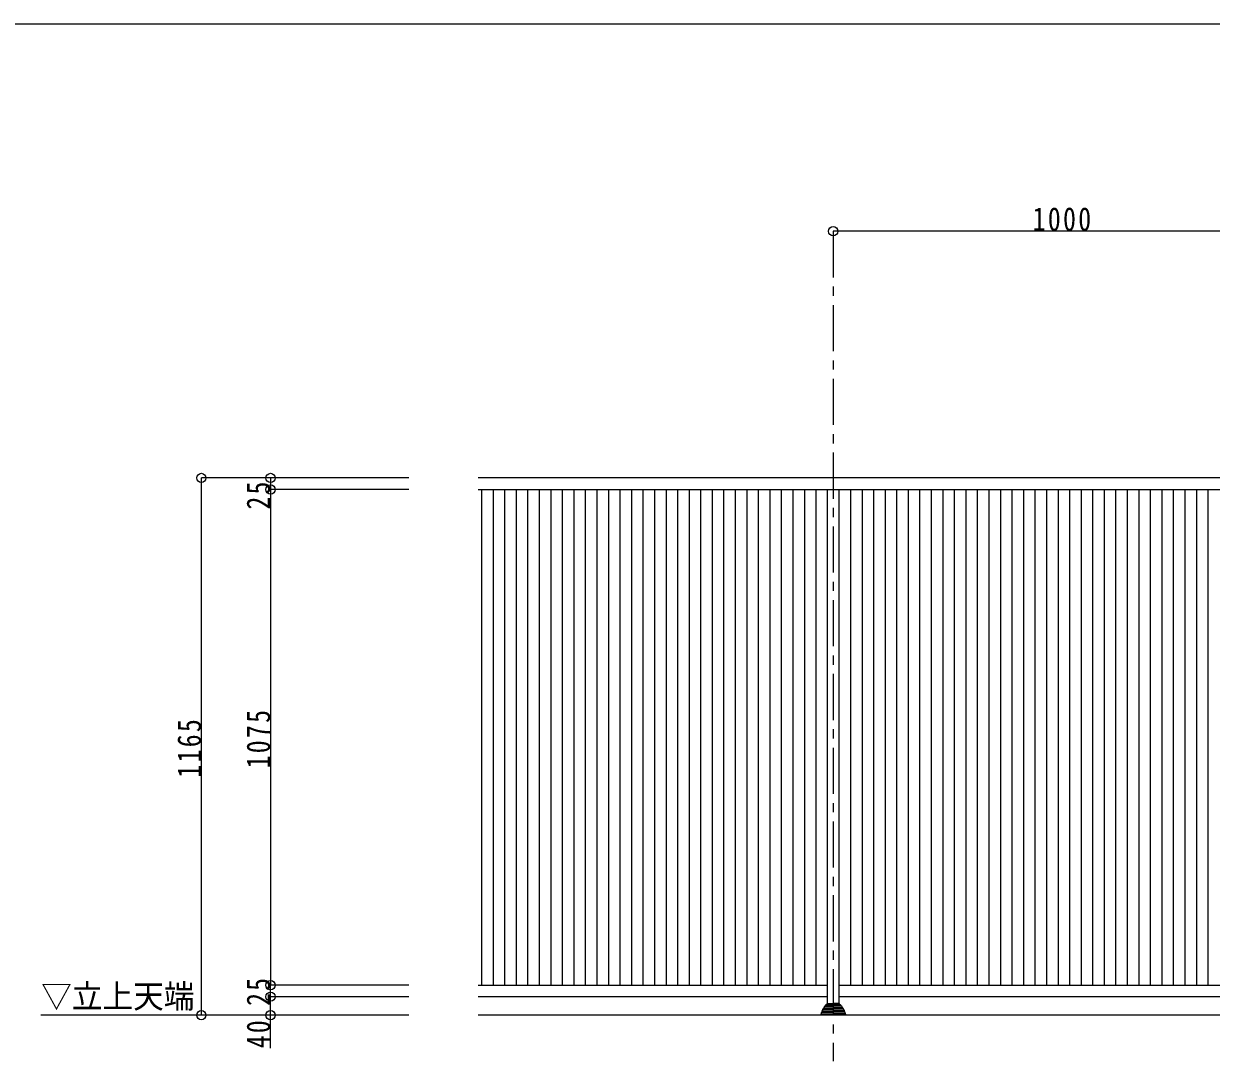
# Model space of a CAD drawing. Units: millimetres, scale not verified, with parts at other scales. Extents: x -1050 to 1050, y -742 to 742.
# Drawn here: x -336 to 307, y 120 to 682 of the extents above; entities that cross this region are included whole.
import ezdxf
from ezdxf.enums import TextEntityAlignment as Align

# ---------------------------------------------------------------- set-up
doc = ezdxf.new("R2010")
doc.units = ezdxf.units.MM
doc.header["$LTSCALE"] = 5
doc.linetypes.add('CHAIN1', pattern=[8, 5, -1, 1, -1])
doc.layers.add('1-5_図枠1_1', color=7, linetype='Continuous')
doc.layers.add('1-6_姿図', color=7, linetype='Continuous')
doc.styles.add('ＭＳ ゴシック', font='')
doc.styles.get('ＭＳ ゴシック').set_extended_font_data('MS Gothic')

# ---------------------------------------------------------------- blocks, each defined once
blk = doc.blocks.new('dimension_origin')
at = {"color": 0, "linetype": 'Continuous', "lineweight": -2}
blk.add_circle((0, 0), 1.25, dxfattribs=at)

msp = doc.modelspace()

# ---------------------------------------------------------------- linework, layer by layer
at = {"layer": '1-5_図枠1_1'}
msp.add_line((-990, 682.5), (703.535, 682.5), dxfattribs=at)
at = {"layer": '1-6_姿図', "linetype": 'CHAIN1'}
msp.add_line((102.5, 570), (102.5, 120), dxfattribs=at)
at = {"layer": '1-6_姿図'}
for p, q in [((352.5, 570), (102.5, 570)), ((-127.5, 436.25), (-240, 436.25)), ((-240, 145), (-240, 436.25)), ((-202.5, 436.25), (-202.5, 419.117)), ((872.5, 436.25), (-90, 436.25)), ((-127.5, 430), (-202.5, 430)), ((-202.5, 430), (-202.5, 161.25)), ((-90, 430), (872.5, 430)), ((-88.125, 430), (-88.125, 161.25)), ((-81.875, 430), (-81.875, 161.25)), ((-75.625, 430), (-75.625, 161.25)), ((-69.375, 430), (-69.375, 161.25)), ((-63.125, 430), (-63.125, 161.25)), ((-56.875, 430), (-56.875, 161.25)), ((-50.625, 430), (-50.625, 161.25)), ((-44.375, 430), (-44.375, 161.25)), ((-38.125, 430), (-38.125, 161.25)), ((-31.875, 430), (-31.875, 161.25)), ((-25.625, 430), (-25.625, 161.25)), ((-19.375, 430), (-19.375, 161.25)), ((-13.125, 430), (-13.125, 161.25)), ((-6.875, 430), (-6.875, 161.25)), ((-0.625, 430), (-0.625, 161.25)), ((5.625, 430), (5.625, 161.25)), ((11.875, 430), (11.875, 161.25)), ((18.125, 430), (18.125, 161.25)), ((24.375, 430), (24.375, 161.25)), ((30.625, 430), (30.625, 161.25)), ((36.875, 430), (36.875, 161.25)), ((43.125, 430), (43.125, 161.25)), ((49.375, 430), (49.375, 161.25)), ((55.625, 430), (55.625, 161.25)), ((61.875, 430), (61.875, 161.25)), ((68.125, 430), (68.125, 161.25)), ((74.375, 430), (74.375, 161.25)), ((80.625, 430), (80.625, 161.25)), ((86.875, 430), (86.875, 161.25)), ((93.125, 430), (93.125, 161.25)), ((99.375, 151.25), (99.375, 430)), ((105.625, 430), (105.625, 151.25)), ((111.875, 430), (111.875, 161.25)), ((118.125, 430), (118.125, 161.25)), ((124.375, 430), (124.375, 161.25)), ((130.625, 430), (130.625, 161.25)), ((136.875, 430), (136.875, 161.25)), ((143.125, 430), (143.125, 161.25)), ((149.375, 430), (149.375, 161.25)), ((155.625, 430), (155.625, 161.25)), ((161.875, 430), (161.875, 161.25)), ((168.125, 430), (168.125, 161.25)), ((174.375, 430), (174.375, 161.25)), ((180.625, 430), (180.625, 161.25)), ((186.875, 430), (186.875, 161.25)), ((193.125, 430), (193.125, 161.25)), ((199.375, 430), (199.375, 161.25)), ((205.625, 430), (205.625, 161.25)), ((211.875, 430), (211.875, 161.25)), ((218.125, 430), (218.125, 161.25)), ((224.375, 430), (224.375, 161.25)), ((230.625, 430), (230.625, 161.25)), ((236.875, 430), (236.875, 161.25)), ((243.125, 430), (243.125, 161.25)), ((249.375, 430), (249.375, 161.25)), ((255.625, 430), (255.625, 161.25)), ((261.875, 430), (261.875, 161.25)), ((268.125, 430), (268.125, 161.25)), ((274.375, 430), (274.375, 161.25)), ((280.625, 430), (280.625, 161.25)), ((286.875, 430), (286.875, 161.25)), ((293.125, 430), (293.125, 161.25)), ((299.375, 430), (299.375, 161.25)), ((305.625, 430), (305.625, 161.25)), ((-127.5, 161.25), (-202.5, 161.25)), ((-202.5, 155), (-202.5, 161.25)), ((-90, 161.25), (99.375, 161.25)), ((105.625, 161.25), (349.375, 161.25)), ((-127.5, 155), (-202.5, 155)), ((-202.5, 127.049), (-202.5, 155)), ((99.375, 155), (-90, 155)), ((349.375, 155), (105.625, 155)), ((97.033, 148.524), (97.033, 148.2)), ((97.033, 148.2), (102.5, 148.2)), ((97.485, 149.001), (102.5, 149.001)), ((97.549, 149.302), (97.549, 149.001)), ((98.007, 149.8), (102.5, 149.8)), ((98.198, 150.1), (98.198, 149.8)), ((98.652, 150.6), (102.5, 150.6)), ((98.875, 150.75), (98.875, 150.6)), ((99.375, 151.25), (102.5, 151.25)), ((105.625, 151.25), (102.5, 151.25)), ((106.348, 150.6), (102.5, 150.6)), ((106.993, 149.8), (102.5, 149.8)), ((107.515, 149.001), (102.5, 149.001)), ((107.967, 148.2), (102.5, 148.2)), ((106.125, 150.75), (106.125, 150.6)), ((106.802, 150.1), (106.802, 149.8)), ((107.451, 149.302), (107.451, 149.001)), ((107.967, 148.524), (107.967, 148.2)), ((-127.5, 145), (-326.963, 145)), ((877.5, 145), (-90, 145)), ((95.875, 145.482), (95.875, 145)), ((96.066, 146.311), (96.066, 145.8)), ((96.066, 145.8), (102.5, 145.8)), ((96.312, 147.014), (96.312, 146.599)), ((96.312, 146.6), (102.5, 146.6)), ((96.63, 147.76), (96.63, 147.407)), ((96.63, 147.407), (102.5, 147.407)), ((108.37, 147.407), (102.5, 147.407)), ((108.688, 146.6), (102.5, 146.6)), ((108.934, 145.8), (102.5, 145.8)), ((108.37, 147.76), (108.37, 147.407)), ((108.688, 147.014), (108.688, 146.599)), ((108.934, 146.311), (108.934, 145.8)), ((109.125, 145.482), (109.125, 145))]:
    msp.add_line(p, q, dxfattribs=at)
for centre, radius, start, end in [((97.045, 147.785), 0.415, 91.62275, 183.49063), ((97.498, 148.536), 0.466, 91.64474, 181.439), ((98.037, 149.312), 0.488, 86.57068, 181.25523), ((98.709, 150.089), 0.512, 86.56134, 178.79631), ((99.375, 150.75), 0.5, 90, 180), ((105.625, 150.75), 0.5, 0, 90), ((106.291, 150.089), 0.512, 1.20369, 93.43866), ((106.963, 149.312), 0.488, 358.74477, 93.42932), ((107.502, 148.536), 0.466, 358.561, 88.35526), ((107.955, 147.785), 0.415, 356.50937, 88.37725), ((96.239, 145.48), 0.364, 118.33625, 179.71056), ((96.369, 146.303), 0.303, 100.92102, 178.46143), ((96.681, 147.04), 0.37, 97.87545, 184.11221), ((108.319, 147.04), 0.37, 355.88779, 82.12455), ((108.631, 146.303), 0.303, 1.53857, 79.07898), ((108.761, 145.48), 0.364, 0.28944, 61.66375)]:
    msp.add_arc(centre, radius, start, end, dxfattribs=at)

# ---------------------------------------------------------------- block references
at = {"layer": '1-6_姿図', "xscale": 2, "yscale": 2}
for p, rotation in [((102.5, 570), 180), ((-240, 436.25), 90), ((-202.5, 436.25), 90), ((-202.5, 430), 90), ((-202.5, 430), 270), ((-202.5, 161.25), 270), ((-202.5, 161.25), 90), ((-202.5, 155), 90), ((-202.5, 155), 270), ((-240, 145), 270), ((-202.5, 145), 270)]:
    msp.add_blockref('dimension_origin', p, dxfattribs=dict(at, rotation=rotation))

# ---------------------------------------------------------------- texts
at = {"layer": '1-6_姿図', "style": 'ＭＳ ゴシック', "width": 0.95}
msp.add_text('▽立上天端', height=12.83, dxfattribs=at).set_placement((-326.851, 145), align=Align.BOTTOM_LEFT)
at = {"layer": '1-6_姿図', "insert": (210.625, 570), "char_height": 12.83, "attachment_point": 7, "style": 'ＭＳ ゴシック'}
msp.add_mtext('\\T1.18;\\W0.8;1000', dxfattribs=at)
at = {"layer": '1-6_姿図', "char_height": 12.83, "attachment_point": 7, "rotation": 90, "style": 'ＭＳ ゴシック'}
for s, insert in [('\\T1.17;\\W0.8;25', (-202.5, 419.117)), ('\\T1.18;\\W0.8;1075', (-202.5, 278.75)), ('\\T1.18;\\W0.8;1165', (-240, 273.75)), ('\\T1.17;\\W0.8;25', (-202.5, 150)), ('\\T1.17;\\W0.8;40', (-202.5, 127.049))]:
    msp.add_mtext(s, dxfattribs=dict(at, insert=insert))

doc.saveas('drawing.dxf')
